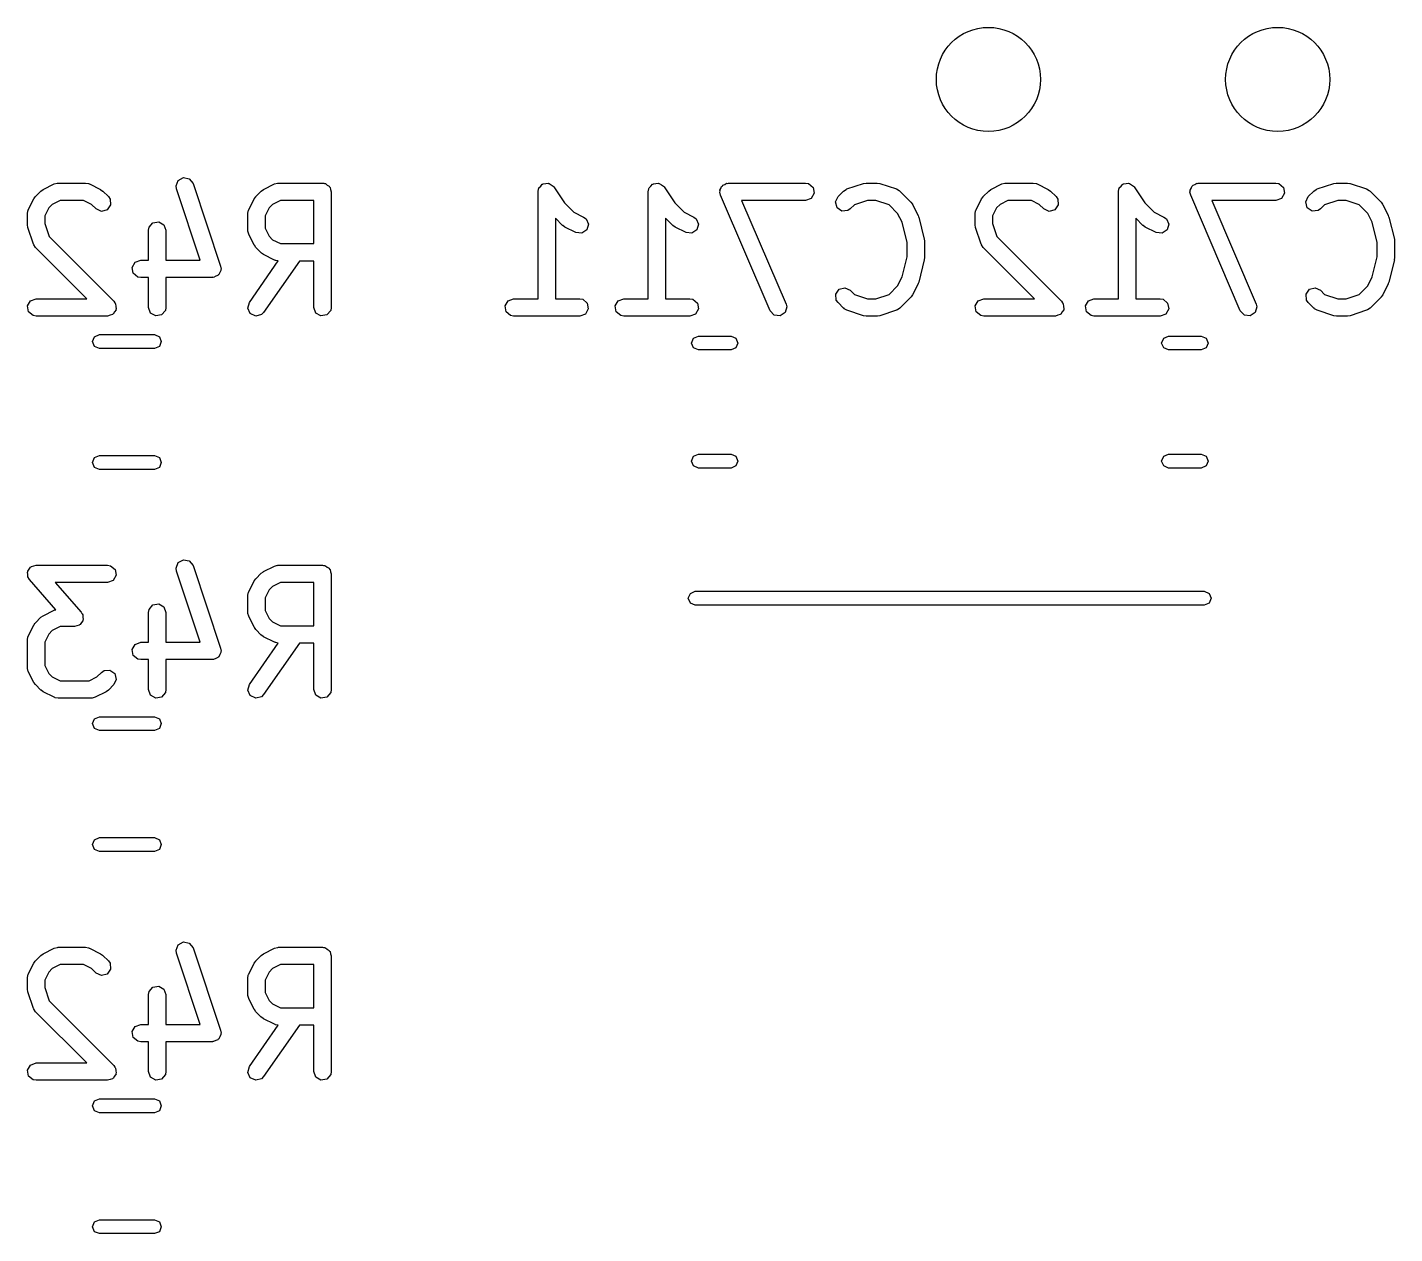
# Model space of a CAD drawing. Extents: x 123.3 to 169.7, y -142.3 to -47.
# Drawn here: x 146.46 to 158.28, y -107.26 to -96.84 of the extents above; entities that cross this region are included whole.
import ezdxf

# ---------------------------------------------------------------- set-up
doc = ezdxf.new("R2010")
doc.units = 0
doc.layers.add('BLACK', color=7, linetype='CONTINUOUS')

msp = doc.modelspace()

# ---------------------------------------------------------------- linework, layer by layer
at = {"layer": 'BLACK', "linetype": 'CONTINUOUS'}
for p, q in [((146.596, -98.2389), (146.691, -98.1913)), ((146.691, -98.1913), (146.716, -98.1839)), ((146.716, -98.1839), (146.721, -98.1849)), ((146.721, -98.1849), (146.725, -98.1834)), ((146.725, -98.1834), (146.963, -98.1834)), ((146.963, -98.1834), (146.989, -98.1879)), ((146.989, -98.1879), (146.992, -98.1908)), ((146.992, -98.1908), (146.996, -98.1913)), ((146.996, -98.1913), (147.092, -98.2389)), ((147.745, -98.2087), (147.764, -98.161)), ((147.764, -98.161), (147.809, -98.1366)), ((147.809, -98.1366), (147.859, -98.1469)), ((147.859, -98.1469), (147.891, -98.187)), ((147.891, -98.187), (148.129, -98.9013)), ((148.501, -98.2389), (148.596, -98.1913)), ((148.596, -98.1913), (148.621, -98.1839)), ((148.621, -98.1839), (148.625, -98.1849)), ((148.625, -98.1849), (148.63, -98.1834)), ((148.63, -98.1834), (149.01, -98.1834)), ((149.01, -98.1834), (149.02, -98.1851)), ((149.02, -98.1851), (149.023, -98.1845)), ((149.023, -98.1845), (149.026, -98.1862)), ((149.026, -98.1862), (149.036, -98.1879)), ((149.036, -98.1879), (149.051, -98.2004)), ((149.051, -98.2004), (149.068, -98.2102)), ((150.896, -98.2101), (150.91, -98.1934)), ((150.91, -98.1934), (150.914, -98.1927)), ((150.914, -98.1927), (150.917, -98.1897)), ((150.917, -98.1897), (150.939, -98.1883)), ((150.939, -98.1883), (150.961, -98.1845)), ((150.961, -98.1845), (150.964, -98.1867)), ((150.964, -98.1867), (150.969, -98.1864)), ((150.969, -98.1864), (150.986, -98.1993)), ((150.986, -98.1993), (151.005, -98.2102)), ((151.849, -98.2101), (151.862, -98.1934)), ((151.862, -98.1934), (151.867, -98.1927)), ((151.867, -98.1927), (151.87, -98.1897)), ((151.87, -98.1897), (151.892, -98.1883)), ((151.892, -98.1883), (151.913, -98.1845)), ((151.913, -98.1845), (151.917, -98.1867)), ((151.917, -98.1867), (151.921, -98.1864)), ((151.921, -98.1864), (151.939, -98.1993)), ((151.939, -98.1993), (151.957, -98.2102)), ((152.466, -98.2086), (152.471, -98.2009)), ((152.471, -98.2009), (152.487, -98.1949)), ((152.487, -98.1949), (152.502, -98.1854)), ((152.502, -98.1854), (152.511, -98.1864)), ((152.511, -98.1864), (152.519, -98.1834)), ((152.519, -98.1834), (153.186, -98.1834)), ((153.186, -98.1834), (153.211, -98.1879)), ((153.211, -98.1879), (153.251, -98.2209)), ((153.543, -98.2348), (153.686, -98.1872)), ((153.686, -98.1872), (153.708, -98.1839)), ((153.708, -98.1839), (153.71, -98.1834)), ((153.71, -98.1834), (153.805, -98.1834)), ((153.805, -98.1834), (153.827, -98.1873)), ((153.827, -98.1873), (153.828, -98.1872)), ((153.828, -98.1872), (153.971, -98.2348)), ((154.788, -98.2389), (154.883, -98.1913)), ((154.883, -98.1913), (154.908, -98.1839)), ((154.908, -98.1839), (154.912, -98.1849)), ((154.912, -98.1849), (154.916, -98.1834)), ((154.916, -98.1834), (155.154, -98.1834)), ((155.154, -98.1834), (155.18, -98.1879)), ((155.18, -98.1879), (155.184, -98.1908)), ((155.184, -98.1908), (155.188, -98.1913)), ((155.188, -98.1913), (155.283, -98.2389)), ((155.913, -98.2101), (155.927, -98.1934)), ((155.927, -98.1934), (155.931, -98.1927)), ((155.931, -98.1927), (155.934, -98.1897)), ((155.934, -98.1897), (155.956, -98.1883)), ((155.956, -98.1883), (155.977, -98.1845)), ((155.977, -98.1845), (155.981, -98.1867)), ((155.981, -98.1867), (155.985, -98.1864)), ((155.985, -98.1864), (156.003, -98.1993)), ((156.003, -98.1993), (156.021, -98.2102)), ((156.53, -98.2086), (156.535, -98.2009)), ((156.535, -98.2009), (156.551, -98.1949)), ((156.551, -98.1949), (156.566, -98.1854)), ((156.566, -98.1854), (156.575, -98.1864)), ((156.575, -98.1864), (156.583, -98.1834)), ((156.583, -98.1834), (157.25, -98.1834)), ((157.25, -98.1834), (157.275, -98.1879)), ((157.275, -98.1879), (157.315, -98.2209)), ((157.607, -98.2348), (157.75, -98.1872)), ((157.75, -98.1872), (157.772, -98.1839)), ((157.772, -98.1839), (157.774, -98.1834)), ((157.774, -98.1834), (157.869, -98.1834)), ((157.869, -98.1834), (157.891, -98.1873)), ((157.891, -98.1873), (157.892, -98.1872)), ((157.892, -98.1872), (158.035, -98.2348)), ((146.467, -98.4153), (146.515, -98.3201)), ((146.515, -98.3201), (146.528, -98.3021)), ((146.528, -98.3021), (146.529, -98.3006)), ((146.529, -98.3006), (146.576, -98.253)), ((146.576, -98.253), (146.595, -98.2401)), ((146.595, -98.2401), (146.596, -98.2389)), ((147.092, -98.2389), (147.11, -98.2523)), ((147.11, -98.2523), (147.111, -98.253)), ((147.111, -98.253), (147.159, -98.3006)), ((147.159, -98.3006), (147.174, -98.3219)), ((147.174, -98.3219), (147.178, -98.373)), ((147.749, -98.2345), (147.745, -98.2087)), ((147.954, -98.85), (147.749, -98.2345)), ((148.372, -98.4153), (148.42, -98.3201)), ((148.42, -98.3201), (148.433, -98.3021)), ((148.433, -98.3021), (148.434, -98.3006)), ((148.434, -98.3006), (148.481, -98.253)), ((148.481, -98.253), (148.5, -98.2401)), ((148.5, -98.2401), (148.501, -98.2389)), ((149.068, -98.2102), (149.07, -98.2165)), ((149.07, -98.2165), (149.075, -98.2209)), ((149.075, -98.2209), (149.079, -98.2401)), ((149.079, -98.2401), (149.085, -98.2584)), ((149.085, -98.2584), (149.085, -99.2584)), ((150.873, -98.2584), (150.877, -98.2327)), ((150.873, -99.1834), (150.873, -98.2584)), ((150.877, -98.2327), (150.88, -98.2294)), ((150.88, -98.2251), (150.896, -98.2101)), ((150.88, -98.2294), (150.88, -98.2251)), ((151.005, -98.2102), (151.007, -98.2142)), ((151.007, -98.2142), (151.01, -98.2168)), ((151.01, -98.2168), (151.101, -98.3535)), ((151.825, -98.2584), (151.83, -98.2327)), ((151.825, -99.1834), (151.825, -98.2584)), ((151.83, -98.2327), (151.832, -98.2294)), ((151.832, -98.2294), (151.833, -98.2251)), ((151.833, -98.2251), (151.849, -98.2101)), ((151.957, -98.2102), (151.959, -98.2142)), ((151.959, -98.2142), (151.962, -98.2168)), ((151.962, -98.2168), (152.054, -98.3535)), ((152.444, -98.2626), (152.447, -98.2541)), ((152.45, -98.2879), (152.444, -98.2626)), ((152.445, -98.2454), (152.454, -98.2302)), ((152.447, -98.2541), (152.445, -98.2454)), ((152.879, -99.2879), (152.45, -98.2879)), ((152.454, -98.2302), (152.459, -98.2135)), ((152.459, -98.2135), (152.466, -98.2086)), ((153.234, -98.3158), (153.186, -98.3334)), ((153.26, -98.2714), (153.234, -98.3158)), ((153.251, -98.2209), (153.26, -98.2714)), ((153.444, -98.3471), (153.466, -98.3006)), ((153.466, -98.3006), (153.514, -98.253)), ((153.514, -98.253), (153.535, -98.238)), ((153.535, -98.238), (153.539, -98.2376)), ((153.539, -98.2376), (153.543, -98.2348)), ((153.971, -98.2348), (153.994, -98.2473)), ((153.994, -98.2473), (153.997, -98.2511)), ((153.997, -98.2511), (154.001, -98.253)), ((154.001, -98.253), (154.096, -98.3482)), ((154.659, -98.4153), (154.706, -98.3201)), ((154.706, -98.3201), (154.72, -98.3021)), ((154.72, -98.3006), (154.768, -98.253)), ((154.72, -98.3021), (154.72, -98.3006)), ((154.768, -98.253), (154.786, -98.2401)), ((154.786, -98.2401), (154.788, -98.2389)), ((155.283, -98.2389), (155.301, -98.2523)), ((155.301, -98.2523), (155.303, -98.253)), ((155.303, -98.253), (155.35, -98.3006)), ((155.35, -98.3006), (155.365, -98.3219)), ((155.365, -98.3219), (155.37, -98.373)), ((155.889, -98.2584), (155.894, -98.2327)), ((155.889, -99.1834), (155.889, -98.2584)), ((155.894, -98.2327), (155.896, -98.2294)), ((155.896, -98.2294), (155.897, -98.2251)), ((155.897, -98.2251), (155.913, -98.2101)), ((156.021, -98.2102), (156.023, -98.2142)), ((156.023, -98.2142), (156.026, -98.2168)), ((156.026, -98.2168), (156.118, -98.3535)), ((156.508, -98.2626), (156.511, -98.2541)), ((156.514, -98.2879), (156.508, -98.2626)), ((156.509, -98.2454), (156.518, -98.2302)), ((156.511, -98.2541), (156.509, -98.2454)), ((156.943, -99.2879), (156.514, -98.2879)), ((156.518, -98.2302), (156.523, -98.2135)), ((156.523, -98.2135), (156.53, -98.2086)), ((157.298, -98.3158), (157.25, -98.3334)), ((157.324, -98.2714), (157.298, -98.3158)), ((157.315, -98.2209), (157.324, -98.2714)), ((157.508, -98.3471), (157.53, -98.3006)), ((157.53, -98.3006), (157.578, -98.253)), ((157.578, -98.253), (157.599, -98.238)), ((157.599, -98.238), (157.603, -98.2376)), ((157.603, -98.2376), (157.607, -98.2348)), ((158.035, -98.2348), (158.058, -98.2473)), ((158.058, -98.2473), (158.061, -98.2511)), ((158.061, -98.2511), (158.065, -98.253)), ((158.065, -98.253), (158.16, -98.3482)), ((146.459, -98.4489), (146.464, -98.4232)), ((146.464, -98.4232), (146.467, -98.4198)), ((146.467, -98.4198), (146.467, -98.4153)), ((146.644, -98.398), (146.609, -98.4666)), ((146.674, -98.3676), (146.644, -98.398)), ((146.742, -98.3334), (146.674, -98.3676)), ((146.945, -98.3334), (146.742, -98.3334)), ((147.014, -98.3676), (146.945, -98.3334)), ((147.053, -98.4067), (147.014, -98.3676)), ((147.099, -98.4283), (147.053, -98.4067)), ((147.149, -98.4151), (147.099, -98.4283)), ((147.178, -98.373), (147.149, -98.4151)), ((148.364, -98.4489), (148.369, -98.4232)), ((148.369, -98.4232), (148.371, -98.4198)), ((148.371, -98.4198), (148.372, -98.4153)), ((148.548, -98.398), (148.514, -98.4666)), ((148.579, -98.3676), (148.548, -98.398)), ((148.647, -98.3334), (148.579, -98.3676)), ((148.935, -98.3334), (148.647, -98.3334)), ((148.935, -98.7072), (148.935, -98.3334)), ((151.101, -98.3535), (151.183, -98.4348)), ((151.183, -98.4348), (151.267, -98.477)), ((152.054, -98.3535), (152.135, -98.4348)), ((152.135, -98.4348), (152.219, -98.477)), ((153.186, -98.3334), (152.633, -98.3334)), ((152.633, -98.3334), (153.017, -99.2288)), ((153.458, -98.3966), (153.444, -98.3471)), ((153.5, -98.4261), (153.458, -98.3966)), ((153.551, -98.4216), (153.5, -98.4261)), ((153.572, -98.4067), (153.551, -98.4216)), ((153.607, -98.3716), (153.572, -98.4067)), ((153.722, -98.3334), (153.607, -98.3716)), ((153.793, -98.3334), (153.722, -98.3334)), ((153.907, -98.3716), (153.793, -98.3334)), ((153.981, -98.4457), (153.907, -98.3716)), ((154.096, -98.3482), (154.109, -98.3666)), ((154.109, -98.3666), (154.11, -98.3677)), ((154.11, -98.3677), (154.158, -98.4629)), ((154.651, -98.4489), (154.655, -98.4232)), ((154.655, -98.4232), (154.658, -98.4198)), ((154.658, -98.4198), (154.659, -98.4153)), ((154.835, -98.398), (154.801, -98.4666)), ((154.866, -98.3676), (154.835, -98.398)), ((154.934, -98.3334), (154.866, -98.3676)), ((155.137, -98.3334), (154.934, -98.3334)), ((155.205, -98.3676), (155.137, -98.3334)), ((155.244, -98.4067), (155.205, -98.3676)), ((155.291, -98.4283), (155.244, -98.4067)), ((155.34, -98.4151), (155.291, -98.4283)), ((155.37, -98.373), (155.34, -98.4151)), ((156.118, -98.3535), (156.199, -98.4348)), ((156.199, -98.4348), (156.283, -98.477)), ((157.25, -98.3334), (156.697, -98.3334)), ((156.697, -98.3334), (157.081, -99.2288)), ((157.522, -98.3966), (157.508, -98.3471)), ((157.564, -98.4261), (157.522, -98.3966)), ((157.615, -98.4216), (157.564, -98.4261)), ((157.636, -98.4067), (157.615, -98.4216)), ((157.671, -98.3716), (157.636, -98.4067)), ((157.786, -98.3334), (157.671, -98.3716)), ((157.857, -98.3334), (157.786, -98.3334)), ((157.971, -98.3716), (157.857, -98.3334)), ((158.045, -98.4457), (157.971, -98.3716)), ((158.16, -98.3482), (158.173, -98.3666)), ((158.173, -98.3666), (158.174, -98.3677)), ((158.174, -98.3677), (158.222, -98.4629)), ((146.459, -98.5441), (146.459, -98.4489)), ((146.46, -98.5456), (146.459, -98.5441)), ((146.463, -98.5678), (146.46, -98.5456)), ((146.609, -98.4666), (146.609, -98.5319)), ((146.609, -98.5319), (146.647, -98.6464)), ((147.511, -98.5661), (147.544, -98.5268)), ((147.544, -98.5268), (147.595, -98.5179)), ((147.595, -98.5179), (147.639, -98.5435)), ((147.639, -98.5435), (147.657, -98.5917)), ((148.364, -98.5917), (148.364, -98.4489)), ((148.514, -98.4666), (148.514, -98.574)), ((151.085, -98.5495), (151.023, -98.4871)), ((151.023, -98.4871), (151.023, -99.1834)), ((151.087, -98.5502), (151.085, -98.5495)), ((151.105, -98.5636), (151.087, -98.5502)), ((151.267, -98.477), (151.288, -98.4925)), ((151.288, -98.4925), (151.308, -98.5396)), ((151.308, -98.5396), (151.294, -98.5888)), ((152.037, -98.5495), (151.975, -98.4871)), ((151.975, -98.4871), (151.975, -99.1834)), ((152.039, -98.5502), (152.037, -98.5495)), ((152.057, -98.5636), (152.039, -98.5502)), ((152.219, -98.477), (152.24, -98.4925)), ((152.24, -98.4925), (152.261, -98.5396)), ((152.261, -98.5396), (152.246, -98.5888)), ((154.02, -98.5227), (153.981, -98.4457)), ((154.063, -98.6962), (154.02, -98.5227)), ((154.158, -98.4629), (154.161, -98.4753)), ((154.161, -98.4753), (154.163, -98.4783)), ((154.163, -98.4783), (154.211, -98.6688)), ((154.651, -98.5441), (154.651, -98.4489)), ((154.651, -98.5456), (154.651, -98.5441)), ((154.655, -98.5678), (154.651, -98.5456)), ((154.801, -98.4666), (154.801, -98.5319)), ((154.801, -98.5319), (154.839, -98.6464)), ((156.101, -98.5495), (156.039, -98.4871)), ((156.039, -98.4871), (156.039, -99.1834)), ((156.103, -98.5502), (156.101, -98.5495)), ((156.121, -98.5636), (156.103, -98.5502)), ((156.283, -98.477), (156.304, -98.4925)), ((156.304, -98.4925), (156.325, -98.5396)), ((156.325, -98.5396), (156.31, -98.5888)), ((158.084, -98.5227), (158.045, -98.4457)), ((158.127, -98.6962), (158.084, -98.5227)), ((158.222, -98.4629), (158.225, -98.4753)), ((158.225, -98.4753), (158.227, -98.4783)), ((158.227, -98.4783), (158.275, -98.6688)), ((146.511, -98.7107), (146.463, -98.5678)), ((146.647, -98.6464), (147.206, -99.2053)), ((147.507, -98.5917), (147.511, -98.5661)), ((147.507, -98.85), (147.507, -98.5917)), ((147.657, -98.5917), (147.657, -98.85)), ((148.366, -98.5959), (148.364, -98.5917)), ((148.365, -98.6003), (148.366, -98.5959)), ((148.372, -98.6253), (148.365, -98.6003)), ((148.42, -98.7205), (148.372, -98.6253)), ((148.514, -98.574), (148.548, -98.6425)), ((148.548, -98.6425), (148.579, -98.6729)), ((148.579, -98.6729), (148.647, -98.7072)), ((151.2, -98.6112), (151.105, -98.5636)), ((151.251, -98.617), (151.2, -98.6112)), ((151.294, -98.5888), (151.251, -98.617)), ((152.152, -98.6112), (152.057, -98.5636)), ((152.203, -98.617), (152.152, -98.6112)), ((152.246, -98.5888), (152.203, -98.617)), ((154.211, -98.6688), (154.212, -98.6837)), ((154.702, -98.7107), (154.655, -98.5678)), ((154.839, -98.6464), (155.398, -99.2053)), ((156.216, -98.6112), (156.121, -98.5636)), ((156.267, -98.617), (156.216, -98.6112)), ((156.31, -98.5888), (156.267, -98.617)), ((158.275, -98.6688), (158.276, -98.6837)), ((146.514, -98.7142), (146.511, -98.7107)), ((146.514, -98.7186), (146.514, -98.7142)), ((146.529, -98.74), (146.514, -98.7186)), ((146.972, -99.1834), (146.529, -98.74)), ((148.421, -98.7216), (148.42, -98.7205)), ((148.434, -98.74), (148.421, -98.7216)), ((148.481, -98.7876), (148.434, -98.74)), ((148.483, -98.7883), (148.481, -98.7876)), ((148.501, -98.8017), (148.483, -98.7883)), ((148.647, -98.7072), (148.935, -98.7072)), ((154.063, -98.8206), (154.063, -98.6962)), ((154.212, -98.6837), (154.213, -98.687)), ((154.213, -98.687), (154.213, -98.8298)), ((154.705, -98.7142), (154.702, -98.7107)), ((154.706, -98.7186), (154.705, -98.7142)), ((154.72, -98.74), (154.706, -98.7186)), ((155.164, -99.1834), (154.72, -98.74)), ((158.127, -98.8206), (158.127, -98.6962)), ((158.276, -98.6837), (158.277, -98.687)), ((158.277, -98.687), (158.277, -98.8298)), ((147.365, -98.912), (147.391, -98.8676)), ((147.374, -98.9625), (147.365, -98.912)), ((147.391, -98.8676), (147.439, -98.85)), ((147.439, -98.85), (147.507, -98.85)), ((147.657, -98.85), (147.954, -98.85)), ((148.129, -98.9013), (148.133, -98.9271)), ((148.378, -99.2154), (148.628, -98.857)), ((148.811, -98.8572), (148.5, -99.3014)), ((148.596, -98.8493), (148.501, -98.8017)), ((148.6, -98.8498), (148.596, -98.8493)), ((148.604, -98.8527), (148.6, -98.8498)), ((148.628, -98.857), (148.604, -98.8527)), ((148.935, -98.8572), (148.811, -98.8572)), ((148.935, -99.2584), (148.935, -98.8572)), ((154.02, -98.9941), (154.063, -98.8206)), ((154.211, -98.848), (154.163, -99.0385)), ((154.213, -98.8298), (154.21, -98.8446)), ((154.21, -98.8446), (154.211, -98.848)), ((158.084, -98.9941), (158.127, -98.8206)), ((158.275, -98.848), (158.227, -99.0385)), ((158.277, -98.8298), (158.274, -98.8446)), ((158.274, -98.8446), (158.275, -98.848)), ((147.413, -98.9955), (147.374, -98.9625)), ((147.439, -99), (147.413, -98.9955)), ((147.507, -99), (147.439, -99)), ((147.507, -99.2584), (147.507, -99)), ((148.058, -99), (147.657, -99)), ((147.657, -99), (147.657, -99.2584)), ((148.063, -98.9981), (148.058, -99)), ((148.069, -98.9992), (148.063, -98.9981)), ((148.087, -98.9895), (148.069, -98.9992)), ((148.106, -98.9825), (148.087, -98.9895)), ((148.109, -98.9775), (148.106, -98.9825)), ((148.114, -98.9748), (148.109, -98.9775)), ((148.122, -98.9558), (148.114, -98.9748)), ((148.132, -98.9381), (148.122, -98.9558)), ((148.133, -98.9271), (148.131, -98.9324)), ((148.131, -98.9324), (148.132, -98.9381)), ((153.981, -99.0711), (154.02, -98.9941)), ((158.045, -99.0711), (158.084, -98.9941)), ((153.447, -99.1437), (153.476, -99.1017)), ((153.451, -99.1948), (153.447, -99.1437)), ((153.476, -99.1017), (153.526, -99.0884)), ((153.526, -99.0884), (153.572, -99.1101)), ((153.572, -99.1101), (153.607, -99.1452)), ((153.607, -99.1452), (153.722, -99.1834)), ((153.793, -99.1834), (153.907, -99.1452)), ((153.907, -99.1452), (153.981, -99.0711)), ((154.11, -99.1491), (154.097, -99.1671)), ((154.158, -99.0538), (154.11, -99.1491)), ((154.163, -99.0385), (154.158, -99.0503)), ((154.158, -99.0503), (154.158, -99.0538)), ((157.511, -99.1437), (157.54, -99.1017)), ((157.515, -99.1948), (157.511, -99.1437)), ((157.54, -99.1017), (157.59, -99.0884)), ((157.59, -99.0884), (157.636, -99.1101)), ((157.636, -99.1101), (157.671, -99.1452)), ((157.671, -99.1452), (157.786, -99.1834)), ((157.857, -99.1834), (157.971, -99.1452)), ((157.971, -99.1452), (158.045, -99.0711)), ((158.174, -99.1491), (158.161, -99.1671)), ((158.222, -99.0538), (158.174, -99.1491)), ((158.227, -99.0385), (158.222, -99.0503)), ((158.222, -99.0503), (158.222, -99.0538)), ((146.46, -99.2454), (146.486, -99.2009)), ((146.469, -99.2959), (146.46, -99.2454)), ((146.486, -99.2009), (146.534, -99.1834)), ((146.534, -99.1834), (146.972, -99.1834)), ((147.206, -99.2053), (147.216, -99.2188)), ((147.216, -99.2188), (147.218, -99.2209)), ((147.218, -99.2209), (147.219, -99.2229)), ((147.219, -99.2229), (147.221, -99.2267)), ((147.221, -99.2267), (147.223, -99.2492)), ((147.223, -99.2492), (147.227, -99.2714)), ((147.524, -99.3066), (147.507, -99.2584)), ((147.657, -99.2584), (147.652, -99.284)), ((148.364, -99.2649), (148.378, -99.2154)), ((148.386, -99.3114), (148.364, -99.2649)), ((148.953, -99.3066), (148.935, -99.2584)), ((149.085, -99.2584), (149.081, -99.284)), ((150.588, -99.2454), (150.614, -99.2009)), ((150.597, -99.2959), (150.588, -99.2454)), ((150.614, -99.2009), (150.662, -99.1834)), ((150.662, -99.1834), (150.873, -99.1834)), ((151.023, -99.1834), (151.233, -99.1834)), ((151.233, -99.1834), (151.259, -99.1879)), ((151.259, -99.1879), (151.298, -99.2209)), ((151.298, -99.2209), (151.307, -99.2714)), ((151.54, -99.2454), (151.566, -99.2009)), ((151.549, -99.2959), (151.54, -99.2454)), ((151.566, -99.2009), (151.614, -99.1834)), ((151.614, -99.1834), (151.825, -99.1834)), ((151.975, -99.1834), (152.186, -99.1834)), ((152.186, -99.1834), (152.211, -99.1879)), ((152.211, -99.1879), (152.251, -99.2209)), ((152.251, -99.2209), (152.26, -99.2714)), ((153.023, -99.2542), (153.008, -99.3033)), ((153.017, -99.2288), (153.023, -99.2542)), ((153.466, -99.2162), (153.451, -99.1948)), ((153.514, -99.2638), (153.466, -99.2162)), ((153.518, -99.2657), (153.514, -99.2638)), ((153.52, -99.2695), (153.518, -99.2657)), ((153.543, -99.2819), (153.52, -99.2695)), ((153.722, -99.1834), (153.793, -99.1834)), ((154.001, -99.2638), (153.979, -99.2787)), ((154.096, -99.1686), (154.001, -99.2638)), ((154.097, -99.1671), (154.096, -99.1686)), ((154.652, -99.2454), (154.678, -99.2009)), ((154.661, -99.2959), (154.652, -99.2454)), ((154.678, -99.2009), (154.726, -99.1834)), ((154.726, -99.1834), (155.164, -99.1834)), ((155.398, -99.2053), (155.407, -99.2188)), ((155.407, -99.2188), (155.41, -99.2209)), ((155.41, -99.2209), (155.41, -99.2229)), ((155.41, -99.2229), (155.413, -99.2267)), ((155.413, -99.2267), (155.415, -99.2492)), ((155.415, -99.2492), (155.419, -99.2714)), ((155.604, -99.2454), (155.63, -99.2009)), ((155.613, -99.2959), (155.604, -99.2454)), ((155.63, -99.2009), (155.678, -99.1834)), ((155.678, -99.1834), (155.889, -99.1834)), ((156.039, -99.1834), (156.25, -99.1834)), ((156.25, -99.1834), (156.275, -99.1879)), ((156.275, -99.1879), (156.315, -99.2209)), ((156.315, -99.2209), (156.324, -99.2714)), ((157.087, -99.2542), (157.072, -99.3033)), ((157.081, -99.2288), (157.087, -99.2542)), ((157.53, -99.2162), (157.515, -99.1948)), ((157.578, -99.2638), (157.53, -99.2162)), ((157.582, -99.2657), (157.578, -99.2638)), ((157.584, -99.2695), (157.582, -99.2657)), ((157.607, -99.2819), (157.584, -99.2695)), ((157.786, -99.1834), (157.857, -99.1834)), ((158.065, -99.2638), (158.043, -99.2787)), ((158.16, -99.1686), (158.065, -99.2638)), ((158.161, -99.1671), (158.16, -99.1686)), ((146.509, -99.3289), (146.469, -99.2959)), ((146.534, -99.3334), (146.509, -99.3289)), ((147.153, -99.3334), (146.534, -99.3334)), ((147.175, -99.3257), (147.153, -99.3334)), ((147.196, -99.3198), (147.175, -99.3257)), ((147.198, -99.317), (147.196, -99.3198)), ((147.202, -99.3158), (147.198, -99.317)), ((147.213, -99.2963), (147.202, -99.3158)), ((147.226, -99.2778), (147.213, -99.2963)), ((147.227, -99.2714), (147.225, -99.2744)), ((147.225, -99.2744), (147.226, -99.2778)), ((147.569, -99.3322), (147.524, -99.3066)), ((147.619, -99.3233), (147.569, -99.3322)), ((147.652, -99.284), (147.619, -99.3233)), ((148.433, -99.3331), (148.386, -99.3114)), ((148.482, -99.3198), (148.433, -99.3331)), ((148.5, -99.3014), (148.482, -99.3198)), ((148.997, -99.3322), (148.953, -99.3066)), ((149.048, -99.3233), (148.997, -99.3322)), ((149.081, -99.284), (149.048, -99.3233)), ((150.636, -99.3289), (150.597, -99.2959)), ((150.662, -99.3334), (150.636, -99.3289)), ((151.233, -99.3334), (150.662, -99.3334)), ((151.282, -99.3158), (151.233, -99.3334)), ((151.307, -99.2714), (151.282, -99.3158)), ((151.589, -99.3289), (151.549, -99.2959)), ((151.614, -99.3334), (151.589, -99.3289)), ((152.186, -99.3334), (151.614, -99.3334)), ((152.234, -99.3158), (152.186, -99.3334)), ((152.26, -99.2714), (152.234, -99.3158)), ((152.914, -99.3253), (152.879, -99.2879)), ((152.965, -99.3314), (152.914, -99.3253)), ((153.008, -99.3033), (152.965, -99.3314)), ((153.686, -99.3295), (153.543, -99.2819)), ((153.687, -99.3295), (153.686, -99.3295)), ((153.71, -99.3334), (153.687, -99.3295)), ((153.805, -99.3334), (153.71, -99.3334)), ((153.806, -99.3328), (153.805, -99.3334)), ((153.828, -99.3295), (153.806, -99.3328)), ((153.971, -99.2819), (153.828, -99.3295)), ((153.975, -99.2791), (153.971, -99.2819)), ((153.979, -99.2787), (153.975, -99.2791)), ((154.7, -99.3289), (154.661, -99.2959)), ((154.726, -99.3334), (154.7, -99.3289)), ((155.345, -99.3334), (154.726, -99.3334)), ((155.366, -99.3257), (155.345, -99.3334)), ((155.388, -99.3198), (155.366, -99.3257)), ((155.39, -99.317), (155.388, -99.3198)), ((155.393, -99.3158), (155.39, -99.317)), ((155.404, -99.2963), (155.393, -99.3158)), ((155.417, -99.2778), (155.404, -99.2963)), ((155.419, -99.2714), (155.417, -99.2744)), ((155.417, -99.2744), (155.417, -99.2778)), ((155.653, -99.3289), (155.613, -99.2959)), ((155.678, -99.3334), (155.653, -99.3289)), ((156.25, -99.3334), (155.678, -99.3334)), ((156.298, -99.3158), (156.25, -99.3334)), ((156.324, -99.2714), (156.298, -99.3158)), ((156.978, -99.3253), (156.943, -99.2879)), ((157.029, -99.3314), (156.978, -99.3253)), ((157.072, -99.3033), (157.029, -99.3314)), ((157.75, -99.3295), (157.607, -99.2819)), ((157.751, -99.3295), (157.75, -99.3295)), ((157.774, -99.3334), (157.751, -99.3295)), ((157.869, -99.3334), (157.774, -99.3334)), ((157.87, -99.3328), (157.869, -99.3334)), ((157.892, -99.3295), (157.87, -99.3328)), ((158.035, -99.2819), (157.892, -99.3295)), ((158.039, -99.2791), (158.035, -99.2819)), ((158.043, -99.2787), (158.039, -99.2791)), ((147.04, -99.5111), (147.083, -99.4935)), ((147.083, -99.4935), (147.557, -99.4935)), ((147.557, -99.4935), (147.6, -99.5111)), ((152.217, -99.5236), (152.259, -99.506)), ((152.259, -99.506), (152.541, -99.506)), ((152.541, -99.506), (152.583, -99.5236)), ((156.281, -99.5236), (156.323, -99.506)), ((156.323, -99.506), (156.605, -99.506)), ((156.605, -99.506), (156.647, -99.5236)), ((147.023, -99.5535), (147.04, -99.5111)), ((147.04, -99.5959), (147.023, -99.5535)), ((147.083, -99.6135), (147.04, -99.5959)), ((147.557, -99.6135), (147.083, -99.6135)), ((147.6, -99.5959), (147.557, -99.6135)), ((147.6, -99.5111), (147.617, -99.5535)), ((147.617, -99.5535), (147.6, -99.5959)), ((152.199, -99.566), (152.217, -99.5236)), ((152.217, -99.6084), (152.199, -99.566)), ((152.259, -99.626), (152.217, -99.6084)), ((152.583, -99.6084), (152.541, -99.626)), ((152.583, -99.5236), (152.601, -99.566)), ((152.601, -99.566), (152.583, -99.6084)), ((156.263, -99.566), (156.281, -99.5236)), ((156.281, -99.6084), (156.263, -99.566)), ((156.323, -99.626), (156.281, -99.6084)), ((156.647, -99.6084), (156.605, -99.626)), ((156.647, -99.5236), (156.665, -99.566)), ((156.665, -99.566), (156.647, -99.6084)), ((152.541, -99.626), (152.259, -99.626)), ((156.605, -99.626), (156.323, -99.626)), ((147.023, -100.599), (147.04, -100.556)), ((147.04, -100.556), (147.083, -100.538)), ((147.083, -100.538), (147.557, -100.538)), ((147.557, -100.538), (147.6, -100.556)), ((147.6, -100.556), (147.617, -100.599)), ((152.199, -100.586), (152.217, -100.544)), ((152.217, -100.544), (152.259, -100.526)), ((152.259, -100.526), (152.541, -100.526)), ((152.541, -100.526), (152.583, -100.544)), ((152.583, -100.544), (152.601, -100.586)), ((156.263, -100.586), (156.281, -100.544)), ((156.281, -100.544), (156.323, -100.526)), ((156.323, -100.526), (156.605, -100.526)), ((156.605, -100.526), (156.647, -100.544)), ((156.647, -100.544), (156.665, -100.586)), ((147.04, -100.641), (147.023, -100.599)), ((147.083, -100.658), (147.04, -100.641)), ((147.557, -100.658), (147.083, -100.658)), ((147.6, -100.641), (147.557, -100.658)), ((147.617, -100.599), (147.6, -100.641)), ((152.217, -100.628), (152.199, -100.586)), ((152.259, -100.646), (152.217, -100.628)), ((152.541, -100.646), (152.259, -100.646)), ((152.583, -100.628), (152.541, -100.646)), ((152.601, -100.586), (152.583, -100.628)), ((156.281, -100.628), (156.263, -100.586)), ((156.323, -100.646), (156.281, -100.628)), ((156.605, -100.646), (156.323, -100.646)), ((156.647, -100.628), (156.605, -100.646)), ((156.665, -100.586), (156.647, -100.628)), ((146.476, -101.52), (146.486, -101.503)), ((146.486, -101.503), (146.492, -101.501)), ((146.492, -101.501), (146.495, -101.496)), ((146.495, -101.496), (146.515, -101.492)), ((146.515, -101.492), (146.534, -101.485)), ((146.534, -101.485), (147.153, -101.485)), ((147.153, -101.485), (147.179, -101.49)), ((147.179, -101.49), (147.218, -101.523)), ((147.745, -101.511), (147.764, -101.463)), ((147.749, -101.536), (147.745, -101.511)), ((147.764, -101.463), (147.809, -101.439)), ((147.809, -101.439), (147.859, -101.449)), ((147.859, -101.449), (147.891, -101.489)), ((147.891, -101.489), (148.129, -102.203)), ((148.501, -101.541), (148.596, -101.493)), ((148.596, -101.493), (148.621, -101.486)), ((148.621, -101.486), (148.625, -101.487)), ((148.625, -101.487), (148.63, -101.485)), ((148.63, -101.485), (149.01, -101.485)), ((149.01, -101.485), (149.02, -101.487)), ((149.02, -101.487), (149.023, -101.487)), ((149.023, -101.487), (149.026, -101.488)), ((149.026, -101.488), (149.036, -101.49)), ((149.036, -101.49), (149.051, -101.502)), ((149.051, -101.502), (149.068, -101.512)), ((149.068, -101.512), (149.07, -101.519)), ((146.46, -101.547), (146.463, -101.542)), ((146.464, -101.567), (146.46, -101.547)), ((146.463, -101.536), (146.476, -101.52)), ((146.463, -101.542), (146.463, -101.536)), ((146.464, -101.587), (146.464, -101.567)), ((146.469, -101.595), (146.464, -101.587)), ((146.469, -101.598), (146.469, -101.595)), ((146.472, -101.6), (146.469, -101.598)), ((146.478, -101.61), (146.472, -101.6)), ((146.706, -101.87), (146.478, -101.61)), ((147.202, -101.618), (147.153, -101.635)), ((147.227, -101.573), (147.202, -101.618)), ((147.218, -101.523), (147.227, -101.573)), ((147.954, -102.152), (147.749, -101.536)), ((148.372, -101.717), (148.42, -101.622)), ((148.42, -101.622), (148.433, -101.604)), ((148.433, -101.604), (148.434, -101.603)), ((148.434, -101.603), (148.481, -101.555)), ((148.481, -101.555), (148.5, -101.542)), ((148.5, -101.542), (148.501, -101.541)), ((149.07, -101.519), (149.075, -101.523)), ((149.075, -101.523), (149.079, -101.542)), ((149.079, -101.542), (149.085, -101.56)), ((149.085, -101.56), (149.085, -102.56)), ((147.153, -101.635), (146.7, -101.635)), ((146.7, -101.635), (146.924, -101.892)), ((148.364, -101.751), (148.369, -101.725)), ((148.364, -101.894), (148.364, -101.751)), ((148.369, -101.725), (148.371, -101.722)), ((148.371, -101.722), (148.372, -101.717)), ((148.548, -101.7), (148.514, -101.769)), ((148.579, -101.67), (148.548, -101.7)), ((148.647, -101.635), (148.579, -101.67)), ((148.935, -101.635), (148.647, -101.635)), ((148.935, -102.009), (148.935, -101.635)), ((152.172, -101.771), (152.19, -101.729)), ((152.19, -101.729), (152.232, -101.711)), ((152.232, -101.711), (156.632, -101.711)), ((156.632, -101.711), (156.674, -101.729)), ((156.674, -101.729), (156.692, -101.771)), ((146.691, -101.874), (146.706, -101.87)), ((147.507, -101.894), (147.511, -101.868)), ((147.511, -101.868), (147.544, -101.829)), ((147.544, -101.829), (147.595, -101.82)), ((147.595, -101.82), (147.639, -101.846)), ((147.639, -101.846), (147.657, -101.894)), ((148.514, -101.769), (148.514, -101.876)), ((152.19, -101.813), (152.172, -101.771)), ((152.232, -101.831), (152.19, -101.813)), ((156.632, -101.831), (152.232, -101.831)), ((156.674, -101.813), (156.632, -101.831)), ((156.692, -101.771), (156.674, -101.813)), ((146.515, -102.003), (146.528, -101.985)), ((146.528, -101.985), (146.529, -101.984)), ((146.529, -101.984), (146.576, -101.936)), ((146.576, -101.936), (146.595, -101.923)), ((146.595, -101.923), (146.596, -101.922)), ((146.596, -101.922), (146.691, -101.874)), ((146.926, -101.981), (146.916, -101.999)), ((146.924, -101.892), (146.93, -101.902)), ((146.939, -101.966), (146.926, -101.981)), ((146.93, -101.902), (146.933, -101.904)), ((146.933, -101.904), (146.933, -101.907)), ((146.933, -101.907), (146.938, -101.914)), ((146.938, -101.914), (146.938, -101.934)), ((146.938, -101.934), (146.941, -101.954)), ((146.941, -101.954), (146.938, -101.96)), ((146.938, -101.96), (146.939, -101.966)), ((147.507, -102.152), (147.507, -101.894)), ((147.657, -101.894), (147.657, -102.152)), ((148.366, -101.898), (148.364, -101.894)), ((148.365, -101.902), (148.366, -101.898)), ((148.372, -101.927), (148.365, -101.902)), ((148.42, -102.022), (148.372, -101.927)), ((148.514, -101.876), (148.548, -101.945)), ((148.548, -101.945), (148.579, -101.975)), ((148.579, -101.975), (148.647, -102.009)), ((146.459, -102.132), (146.464, -102.106)), ((146.464, -102.106), (146.467, -102.103)), ((146.467, -102.098), (146.515, -102.003)), ((146.467, -102.103), (146.467, -102.098)), ((146.644, -102.081), (146.609, -102.15)), ((146.674, -102.051), (146.644, -102.081)), ((146.742, -102.016), (146.674, -102.051)), ((146.868, -102.016), (146.742, -102.016)), ((146.887, -102.009), (146.868, -102.016)), ((146.906, -102.005), (146.887, -102.009)), ((146.91, -102.001), (146.906, -102.005)), ((146.916, -101.999), (146.91, -102.001)), ((148.421, -102.024), (148.42, -102.022)), ((148.434, -102.042), (148.421, -102.024)), ((148.481, -102.09), (148.434, -102.042)), ((148.483, -102.09), (148.481, -102.09)), ((148.501, -102.104), (148.483, -102.09)), ((148.596, -102.151), (148.501, -102.104)), ((148.647, -102.009), (148.935, -102.009)), ((146.459, -102.37), (146.459, -102.132)), ((146.609, -102.15), (146.609, -102.352)), ((147.365, -102.214), (147.391, -102.17)), ((147.374, -102.265), (147.365, -102.214)), ((147.391, -102.17), (147.439, -102.152)), ((147.439, -102.152), (147.507, -102.152)), ((147.657, -102.152), (147.954, -102.152)), ((148.129, -102.203), (148.133, -102.229)), ((148.378, -102.517), (148.628, -102.159)), ((148.811, -102.159), (148.5, -102.603)), ((148.6, -102.152), (148.596, -102.151)), ((148.604, -102.155), (148.6, -102.152)), ((148.628, -102.159), (148.604, -102.155)), ((148.935, -102.159), (148.811, -102.159)), ((148.935, -102.56), (148.935, -102.159)), ((147.413, -102.298), (147.374, -102.265)), ((147.439, -102.302), (147.413, -102.298)), ((147.507, -102.302), (147.439, -102.302)), ((147.507, -102.56), (147.507, -102.302)), ((148.058, -102.302), (147.657, -102.302)), ((147.657, -102.302), (147.657, -102.56)), ((148.063, -102.3), (148.058, -102.302)), ((148.069, -102.301), (148.063, -102.3)), ((148.087, -102.291), (148.069, -102.301)), ((148.106, -102.284), (148.087, -102.291)), ((148.109, -102.28), (148.106, -102.284)), ((148.114, -102.277), (148.109, -102.28)), ((148.122, -102.258), (148.114, -102.277)), ((148.132, -102.24), (148.122, -102.258)), ((148.133, -102.229), (148.131, -102.234)), ((148.131, -102.234), (148.132, -102.24)), ((146.461, -102.374), (146.459, -102.37)), ((146.46, -102.378), (146.461, -102.374)), ((146.467, -102.403), (146.46, -102.378)), ((146.515, -102.499), (146.467, -102.403)), ((146.609, -102.352), (146.644, -102.421)), ((146.644, -102.421), (146.674, -102.451)), ((146.674, -102.451), (146.742, -102.485)), ((146.993, -102.485), (147.061, -102.451)), ((147.061, -102.451), (147.1, -102.412)), ((147.1, -102.412), (147.122, -102.397)), ((147.122, -102.397), (147.173, -102.393)), ((147.173, -102.393), (147.215, -102.422)), ((147.215, -102.422), (147.228, -102.472)), ((146.516, -102.5), (146.515, -102.499)), ((146.529, -102.518), (146.516, -102.5)), ((146.576, -102.566), (146.529, -102.518)), ((146.578, -102.566), (146.576, -102.566)), ((146.596, -102.58), (146.578, -102.566)), ((146.691, -102.627), (146.596, -102.58)), ((146.742, -102.485), (146.993, -102.485)), ((147.139, -102.58), (147.044, -102.627)), ((147.14, -102.579), (147.139, -102.58)), ((147.159, -102.566), (147.14, -102.579)), ((147.206, -102.518), (147.159, -102.566)), ((147.228, -102.472), (147.206, -102.518)), ((147.524, -102.609), (147.507, -102.56)), ((147.657, -102.56), (147.652, -102.586)), ((148.364, -102.567), (148.378, -102.517)), ((148.386, -102.613), (148.364, -102.567)), ((148.953, -102.609), (148.935, -102.56)), ((149.085, -102.56), (149.081, -102.586)), ((146.696, -102.628), (146.691, -102.627)), ((146.699, -102.631), (146.696, -102.628)), ((146.725, -102.635), (146.699, -102.631)), ((147.01, -102.635), (146.725, -102.635)), ((147.015, -102.634), (147.01, -102.635)), ((147.019, -102.635), (147.015, -102.634)), ((147.044, -102.627), (147.019, -102.635)), ((147.569, -102.634), (147.524, -102.609)), ((147.619, -102.625), (147.569, -102.634)), ((147.652, -102.586), (147.619, -102.625)), ((148.433, -102.635), (148.386, -102.613)), ((148.482, -102.622), (148.433, -102.635)), ((148.5, -102.603), (148.482, -102.622)), ((148.997, -102.634), (148.953, -102.609)), ((149.048, -102.625), (148.997, -102.634)), ((149.081, -102.586), (149.048, -102.625)), ((147.023, -102.855), (147.04, -102.813)), ((147.04, -102.813), (147.083, -102.795)), ((147.083, -102.795), (147.557, -102.795)), ((147.557, -102.795), (147.6, -102.813)), ((147.6, -102.813), (147.617, -102.855)), ((147.04, -102.898), (147.023, -102.855)), ((147.083, -102.915), (147.04, -102.898)), ((147.557, -102.915), (147.083, -102.915)), ((147.6, -102.898), (147.557, -102.915)), ((147.617, -102.855), (147.6, -102.898)), ((147.023, -103.9), (147.04, -103.858)), ((147.04, -103.858), (147.083, -103.84)), ((147.083, -103.84), (147.557, -103.84)), ((147.557, -103.84), (147.6, -103.858)), ((147.6, -103.858), (147.617, -103.9)), ((147.04, -103.943), (147.023, -103.9)), ((147.083, -103.96), (147.04, -103.943)), ((147.557, -103.96), (147.083, -103.96)), ((147.6, -103.943), (147.557, -103.96)), ((147.617, -103.9), (147.6, -103.943)), ((146.596, -104.843), (146.691, -104.795)), ((146.691, -104.795), (146.716, -104.788)), ((146.716, -104.788), (146.721, -104.789)), ((146.721, -104.789), (146.725, -104.787)), ((146.725, -104.787), (146.963, -104.787)), ((146.963, -104.787), (146.989, -104.792)), ((146.989, -104.792), (146.992, -104.795)), ((146.992, -104.795), (146.996, -104.795)), ((146.996, -104.795), (147.092, -104.843)), ((147.745, -104.813), (147.764, -104.765)), ((147.749, -104.838), (147.745, -104.813)), ((147.764, -104.765), (147.809, -104.741)), ((147.809, -104.741), (147.859, -104.751)), ((147.859, -104.751), (147.891, -104.791)), ((147.891, -104.791), (148.129, -105.505)), ((148.501, -104.843), (148.596, -104.795)), ((148.596, -104.795), (148.621, -104.788)), ((148.621, -104.788), (148.625, -104.789)), ((148.625, -104.789), (148.63, -104.787)), ((148.63, -104.787), (149.01, -104.787)), ((149.01, -104.787), (149.02, -104.789)), ((149.02, -104.789), (149.023, -104.789)), ((149.023, -104.789), (149.026, -104.79)), ((149.026, -104.79), (149.036, -104.792)), ((149.036, -104.792), (149.051, -104.804)), ((149.051, -104.804), (149.068, -104.814)), ((149.068, -104.814), (149.07, -104.821)), ((149.07, -104.821), (149.075, -104.825)), ((149.075, -104.825), (149.079, -104.844)), ((146.467, -105.019), (146.515, -104.924)), ((146.515, -104.924), (146.528, -104.906)), ((146.528, -104.906), (146.529, -104.905)), ((146.529, -104.905), (146.576, -104.857)), ((146.576, -104.857), (146.595, -104.844)), ((146.595, -104.844), (146.596, -104.843)), ((146.742, -104.937), (146.674, -104.972)), ((146.945, -104.937), (146.742, -104.937)), ((147.014, -104.972), (146.945, -104.937)), ((147.092, -104.843), (147.11, -104.856)), ((147.11, -104.856), (147.111, -104.857)), ((147.111, -104.857), (147.159, -104.905)), ((147.159, -104.905), (147.174, -104.926)), ((147.174, -104.926), (147.178, -104.977)), ((147.954, -105.454), (147.749, -104.838)), ((148.372, -105.019), (148.42, -104.924)), ((148.42, -104.924), (148.433, -104.906)), ((148.433, -104.906), (148.434, -104.905)), ((148.434, -104.905), (148.481, -104.857)), ((148.481, -104.857), (148.5, -104.844)), ((148.5, -104.844), (148.501, -104.843)), ((148.647, -104.937), (148.579, -104.972)), ((148.935, -104.937), (148.647, -104.937)), ((148.935, -105.311), (148.935, -104.937)), ((149.079, -104.844), (149.085, -104.862)), ((149.085, -104.862), (149.085, -105.862)), ((146.459, -105.053), (146.464, -105.027)), ((146.459, -105.148), (146.459, -105.053)), ((146.464, -105.027), (146.467, -105.024)), ((146.467, -105.024), (146.467, -105.019)), ((146.644, -105.002), (146.609, -105.071)), ((146.674, -104.972), (146.644, -105.002)), ((147.053, -105.011), (147.014, -104.972)), ((147.099, -105.032), (147.053, -105.011)), ((147.149, -105.019), (147.099, -105.032)), ((147.178, -104.977), (147.149, -105.019)), ((148.364, -105.053), (148.369, -105.027)), ((148.364, -105.196), (148.364, -105.053)), ((148.369, -105.027), (148.371, -105.024)), ((148.371, -105.024), (148.372, -105.019)), ((148.548, -105.002), (148.514, -105.071)), ((148.579, -104.972), (148.548, -105.002)), ((146.46, -105.15), (146.459, -105.148)), ((146.463, -105.172), (146.46, -105.15)), ((146.511, -105.315), (146.463, -105.172)), ((146.609, -105.071), (146.609, -105.136)), ((146.609, -105.136), (146.647, -105.25)), ((147.507, -105.196), (147.511, -105.17)), ((147.511, -105.17), (147.544, -105.131)), ((147.544, -105.131), (147.595, -105.122)), ((147.595, -105.122), (147.639, -105.148)), ((147.639, -105.148), (147.657, -105.196)), ((148.514, -105.071), (148.514, -105.178)), ((148.514, -105.178), (148.548, -105.247)), ((146.647, -105.25), (147.206, -105.809)), ((147.507, -105.454), (147.507, -105.196)), ((147.657, -105.196), (147.657, -105.454)), ((148.366, -105.2), (148.364, -105.196)), ((148.365, -105.204), (148.366, -105.2)), ((148.372, -105.229), (148.365, -105.204)), ((148.42, -105.324), (148.372, -105.229)), ((148.548, -105.247), (148.579, -105.277)), ((148.579, -105.277), (148.647, -105.311)), ((146.514, -105.318), (146.511, -105.315)), ((146.514, -105.323), (146.514, -105.318)), ((146.529, -105.344), (146.514, -105.323)), ((146.972, -105.787), (146.529, -105.344)), ((148.421, -105.326), (148.42, -105.324)), ((148.434, -105.344), (148.421, -105.326)), ((148.481, -105.392), (148.434, -105.344)), ((148.483, -105.392), (148.481, -105.392)), ((148.501, -105.406), (148.483, -105.392)), ((148.596, -105.453), (148.501, -105.406)), ((148.647, -105.311), (148.935, -105.311)), ((147.365, -105.516), (147.391, -105.472)), ((147.374, -105.567), (147.365, -105.516)), ((147.391, -105.472), (147.439, -105.454)), ((147.439, -105.454), (147.507, -105.454)), ((147.657, -105.454), (147.954, -105.454)), ((148.129, -105.505), (148.133, -105.531)), ((148.133, -105.531), (148.131, -105.536)), ((148.378, -105.819), (148.628, -105.461)), ((148.811, -105.461), (148.5, -105.905)), ((148.6, -105.454), (148.596, -105.453)), ((148.604, -105.457), (148.6, -105.454)), ((148.628, -105.461), (148.604, -105.457)), ((148.935, -105.461), (148.811, -105.461)), ((148.935, -105.862), (148.935, -105.461)), ((147.413, -105.6), (147.374, -105.567)), ((147.439, -105.604), (147.413, -105.6)), ((147.507, -105.604), (147.439, -105.604)), ((147.507, -105.862), (147.507, -105.604)), ((148.058, -105.604), (147.657, -105.604)), ((147.657, -105.604), (147.657, -105.862)), ((148.063, -105.602), (148.058, -105.604)), ((148.069, -105.603), (148.063, -105.602)), ((148.087, -105.593), (148.069, -105.603)), ((148.106, -105.587), (148.087, -105.593)), ((148.109, -105.582), (148.106, -105.587)), ((148.114, -105.579), (148.109, -105.582)), ((148.122, -105.56), (148.114, -105.579)), ((148.132, -105.542), (148.122, -105.56)), ((148.131, -105.536), (148.132, -105.542)), ((146.46, -105.849), (146.486, -105.805)), ((146.469, -105.9), (146.46, -105.849)), ((146.486, -105.805), (146.534, -105.787)), ((146.534, -105.787), (146.972, -105.787)), ((147.206, -105.809), (147.216, -105.823)), ((147.226, -105.882), (147.213, -105.9)), ((147.216, -105.823), (147.218, -105.825)), ((147.218, -105.825), (147.219, -105.827)), ((147.219, -105.827), (147.221, -105.831)), ((147.221, -105.831), (147.223, -105.853)), ((147.223, -105.853), (147.227, -105.875)), ((147.227, -105.875), (147.225, -105.878)), ((147.225, -105.878), (147.226, -105.882)), ((147.524, -105.911), (147.507, -105.862)), ((147.652, -105.888), (147.619, -105.927)), ((147.657, -105.862), (147.652, -105.888)), ((148.364, -105.869), (148.378, -105.819)), ((148.386, -105.915), (148.364, -105.869)), ((148.953, -105.911), (148.935, -105.862)), ((149.081, -105.888), (149.048, -105.927)), ((149.085, -105.862), (149.081, -105.888)), ((146.509, -105.933), (146.469, -105.9)), ((146.534, -105.937), (146.509, -105.933)), ((147.153, -105.937), (146.534, -105.937)), ((147.175, -105.93), (147.153, -105.937)), ((147.196, -105.924), (147.175, -105.93)), ((147.198, -105.921), (147.196, -105.924)), ((147.202, -105.92), (147.198, -105.921)), ((147.213, -105.9), (147.202, -105.92)), ((147.569, -105.936), (147.524, -105.911)), ((147.619, -105.927), (147.569, -105.936)), ((148.433, -105.937), (148.386, -105.915)), ((148.482, -105.924), (148.433, -105.937)), ((148.5, -105.905), (148.482, -105.924)), ((148.997, -105.936), (148.953, -105.911)), ((149.048, -105.927), (148.997, -105.936)), ((147.023, -106.157), (147.04, -106.115)), ((147.04, -106.115), (147.083, -106.097)), ((147.083, -106.097), (147.557, -106.097)), ((147.557, -106.097), (147.6, -106.115)), ((147.6, -106.115), (147.617, -106.157)), ((147.04, -106.2), (147.023, -106.157)), ((147.083, -106.218), (147.04, -106.2)), ((147.557, -106.218), (147.083, -106.218)), ((147.6, -106.2), (147.557, -106.218)), ((147.617, -106.157), (147.6, -106.2)), ((147.023, -107.203), (147.04, -107.16)), ((147.04, -107.16), (147.083, -107.142)), ((147.083, -107.142), (147.557, -107.142)), ((147.557, -107.142), (147.6, -107.16)), ((147.6, -107.16), (147.617, -107.203)), ((147.04, -107.245), (147.023, -107.203)), ((147.083, -107.262), (147.04, -107.245)), ((147.557, -107.262), (147.083, -107.262)), ((147.6, -107.245), (147.557, -107.262)), ((147.617, -107.203), (147.6, -107.245))]:
    msp.add_line(p, q, dxfattribs=at)
at = {"layer": 'BLACK'}
for centre in [(154.766, -97.288), (157.266, -97.288)]:
    msp.add_circle(centre, 0.45, dxfattribs=at)

doc.saveas('drawing.dxf')
